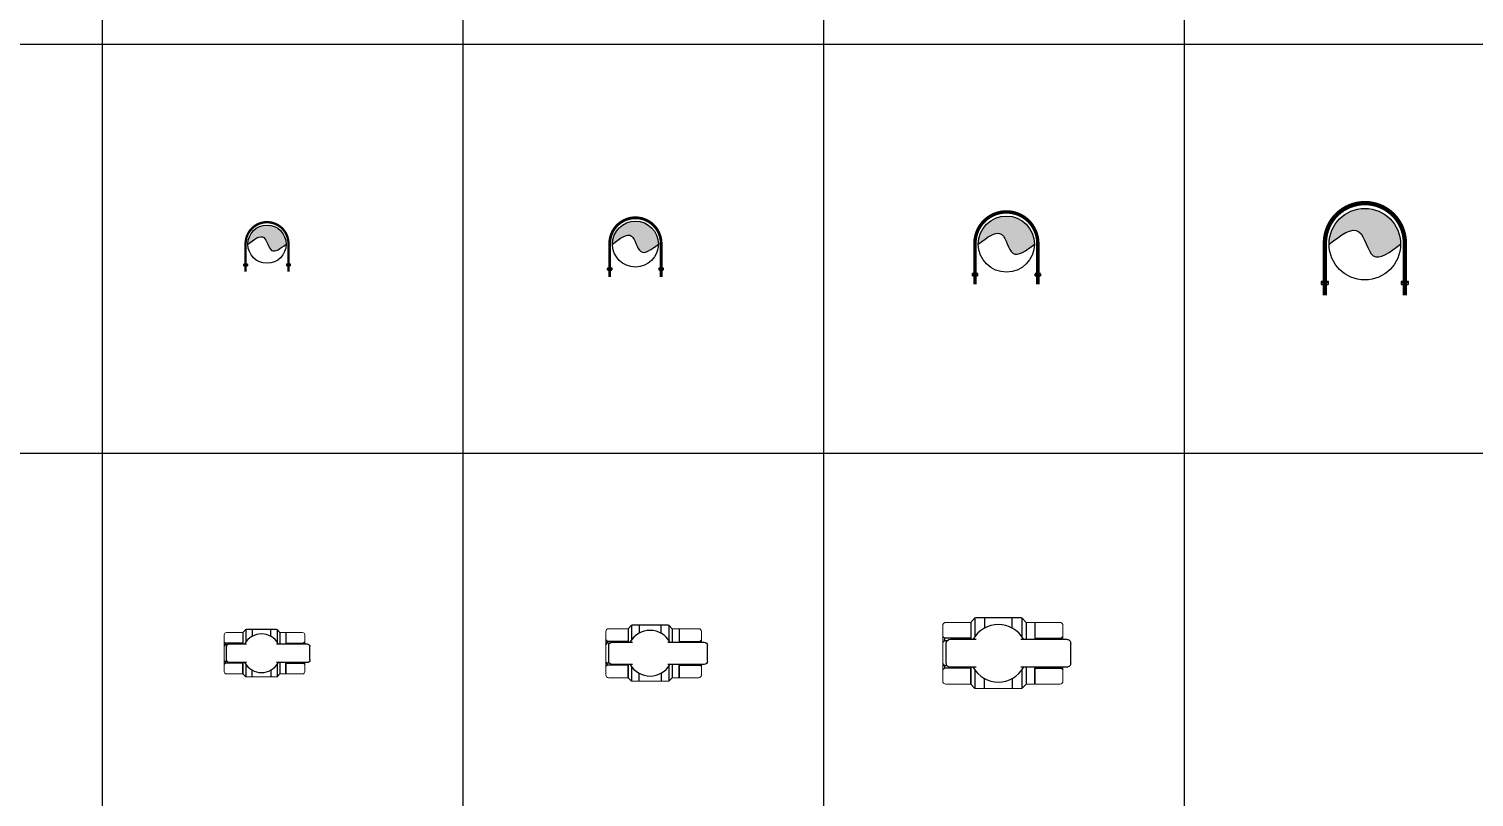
# Model space of a CAD drawing. Header units: millimetres. Extents: x 1218 to 72853, y -34712 to 16286.
# Drawn here: x 7358 to 10190, y 7131 to 8637 of the extents above; entities that cross this region are included whole.
import ezdxf

# ---------------------------------------------------------------- set-up
doc = ezdxf.new("R2010")
doc.units = ezdxf.units.MM
doc.styles.get("Standard").update_dxf_attribs({"font": 'arial.ttf'})

# ---------------------------------------------------------------- blocks, each defined once
blk = doc.blocks.new('TRUC-D76 uPVC')
h = blk.add_hatch(color=256)
edge = h.paths.add_edge_path()
edge.add_spline(control_points=[(37.5, 0), (26.51858400234778, -8.418456729166792), (5.202586485313077, -24.75949410932662), (-2.878674997511553, 26.62905123380187), (-25.41117646953353, 9.302131879216176), (-37.49999949870835, 0.006131572721642442)], knot_values=[0, 0, 0, 0, 58.13245871371956, 112.8407630572771, 176.1670112371614, 176.1670112371614, 176.1670112371614, 176.1670112371614], degree=3, periodic=0)
edge.add_ellipse((0, 0), major_axis=(26.51650429450451, 26.51650429450455), ratio=0.9999999999991208, start_angle=45.00000000002518, end_angle=134.9906316469098, ccw=False)
edge.add_ellipse((0, 0), major_axis=(26.51650429451852, 26.51650429451852), ratio=0.9999999999983392, start_angle=-45.00000000004758, end_angle=45.00000000004758, ccw=False)
at = {"color": 2}
for p, q in [((-45.29497225351224, -40.08777685624955), (-44.93214328404429, -39.87829745294584)), ((-45.29497225351224, -42.25351355303428), (-44.93214328404429, -42.46299295632343)), ((-43.6635852595864, -42.21202918082417), (-43.6635852595864, -40.12926122885256)), ((-40.26015185966389, -42.21202918082417), (-40.26015185966389, -40.12926122885256)), ((-38.62876486574532, -40.08777685624955), (-38.99159383543883, -39.87829745294584)), ((-38.62876486574532, -42.25351355303428), (-38.99159383543883, -42.46299295632343)), ((38.69139770313632, -40.08777685624955), (39.05422667261155, -39.87829745294584)), ((38.69139770313632, -42.25351355303428), (39.05422667261155, -42.46299295632343)), ((40.32278469705489, -42.21202918082417), (40.32278469705489, -40.12926122885256)), ((43.72621809697739, -42.21202918082417), (43.72621809697739, -40.12926122885256)), ((45.35760509088868, -40.08777685624955), (44.99477612120972, -39.87829745294584)), ((45.35760509088868, -42.25351355303428), (44.99477612120972, -42.46299295632343))]:
    blk.add_line(p, q, dxfattribs=at)
at = {"color": 8, "const_width": 4.580357085386693}
blk.add_lwpolyline([(-41.96186855930137, -53.85702898427553), (-41.96186855930137, 2.358265217902954, -0.4057402817877601), (0.03131641901563853, 43.08947606493894, -0.4057402817873901), (42.02450139733264, 2.358265217480948), (42.02450139733264, -53.85702898427553)], format="xyb", dxfattribs=at)
at = {"color": 2}
for points in [[(-45.70287520921556, -39.19811442606442), (-45.70287520921556, -39.87829745294584), (-38.22086191026028, -39.87829745294584), (-38.22086191026028, -39.19811442606442)], [(38.283494747433, -39.19811442606442), (38.283494747433, -39.87829745294584), (45.76550804638828, -39.87829745294584), (45.76550804638828, -39.19811442606442)]]:
    blk.add_lwpolyline(points, close=True, dxfattribs=at)
for points in [[(-45.36278369554202, -42.21202918082417), (-45.36278369554202, -40.12926122885256)], [(-44.93214328404429, -39.87829745294584), (-38.99159383543883, -39.87829745294584)], [(-44.93214328404429, -42.46299295632343), (-38.99159383543883, -42.46299295632343)], [(-38.99159383543883, -42.46299295632343), (-44.93214328404429, -42.46299295632343)], [(-38.56095342370099, -40.12926122885256), (-38.56095342370099, -42.21202918082417)], [(38.62358626109926, -42.21202918082417), (38.62358626109926, -40.12926122885256)], [(39.05422667261155, -39.87829745294584), (44.99477612120972, -39.87829745294584)], [(39.05422667261155, -42.46299295632343), (44.99477612120972, -42.46299295632343)], [(44.99477612120972, -42.46299295632343), (39.05422667261155, -42.46299295632343)], [(45.42541653294029, -40.12926122885256), (45.42541653294029, -42.21202918082417)]]:
    blk.add_lwpolyline(points, dxfattribs=at)
blk.add_circle((0, 0), 37.50000000000135)
for centre, radius, start, end in [((-44.51318447767699, -41.44187300505291), 1.563575551832029, 57.08669084645229, 122.9133091535477), ((-44.51318447767699, -40.89941740462382), 1.563575551832029, 237.0866908464523, 302.9133091535477), ((-41.96186855973792, -45.77321702190966), 5.894919568892673, 73.22134512196385, 106.7786548780362), ((-41.96186855973792, -36.56807338737417), 5.894919568892673, 253.2213451219639, 286.7786548780361), ((-39.41055264179886, -41.44187300505291), 1.563575551832029, 57.08669084645229, 122.9133091535477), ((-39.41055264179886, -40.89941740462382), 1.563575551832029, 237.0866908464523, 302.9133091535477), ((39.47318547897157, -41.44187300505291), 1.563575551832029, 57.08669084645229, 122.9133091535477), ((39.47318547897157, -40.89941740462382), 1.563575551832029, 237.0866908464523, 302.9133091535477), ((42.02450139691064, -45.77321702190966), 5.894919568892673, 73.22134512196385, 106.7786548780362), ((42.02450139691064, -36.56807338737417), 5.894919568892673, 253.2213451219639, 286.7786548780361), ((44.57581731485698, -41.44187300505291), 1.563575551832029, 57.08669084645229, 122.9133091535477), ((44.57581731485698, -40.89941740462382), 1.563575551832029, 237.0866908464523, 302.9133091535477)]:
    blk.add_arc(centre, radius, start, end, dxfattribs=at)
blk.add_open_spline([(-37.49999949870835, 0.006131572721642442), (-25.41117646953353, 9.302131879216176), (-2.878674997511553, 26.62905123380187), (5.202586485313077, -24.75949410932662), (26.51858400234778, -8.418456729166792), (37.5, 0)], degree=3, knots=[0, 0, 0, 0, 63.32624817988433, 118.0345525234419, 176.1670112371614, 176.1670112371614, 176.1670112371614, 176.1670112371614])
at = {"flags": 1}
blk.add_attdef('AMC', (-6.888638245204109e-15, -37.50000000000135), '', height=0.5, dxfattribs=at)
blk = doc.blocks.new('TRUC-D90 uPVC')
h = blk.add_hatch(color=256)
edge = h.paths.add_edge_path()
edge.add_spline(control_points=[(45, 0), (31.82230080281442, -10.10214807499142), (6.243103782369872, -29.71139293118904), (-3.454409997008042, 31.95486148055352), (-30.49341176344024, 11.16255825506232), (-44.99999939845293, 0.007357887254329398)], knot_values=[0, 0, 0, 0, 58.13245871371956, 112.8407630572771, 176.1670112371614, 176.1670112371614, 176.1670112371614, 176.1670112371614], degree=3, periodic=0)
edge.add_ellipse((0, 0), major_axis=(31.81980515340541, 31.81980515340546), ratio=0.9999999999991208, start_angle=45.00000000002518, end_angle=134.9906316469098, ccw=False)
edge.add_ellipse((0, 0), major_axis=(31.81980515342221, 31.81980515342222), ratio=0.9999999999983392, start_angle=-45.00000000004758, end_angle=45.00000000004758, ccw=False)
at = {"color": 2}
for p, q in [((-54.35396670422051, -48.1053322275111), (-53.91857194085605, -47.85395694353792)), ((-54.35396670422051, -50.70421626363532), (-53.91857194085605, -50.95559154756484)), ((-52.39630231150659, -50.65443501700065), (-52.39630231150659, -48.15511347461143)), ((-48.31218223160249, -50.65443501700065), (-48.31218223160249, -48.15511347461143)), ((-46.35451783889584, -48.1053322275111), (-46.78991260252951, -47.85395694353792)), ((-46.35451783889584, -50.70421626363532), (-46.78991260252951, -50.95559154756484)), ((46.42967724375922, -48.1053322275111), (46.86507200713095, -47.85395694353792)), ((46.42967724375922, -50.70421626363532), (46.86507200713095, -50.95559154756484)), ((48.38734163646586, -50.65443501700065), (48.38734163646586, -48.15511347461143)), ((52.47146171636996, -50.65443501700065), (52.47146171636996, -48.15511347461143)), ((54.42912610906933, -48.1053322275111), (53.99373134544294, -47.85395694353792)), ((54.42912610906933, -50.70421626363532), (53.99373134544294, -50.95559154756484))]:
    blk.add_line(p, q, dxfattribs=at)
at = {"color": 8, "const_width": 5.496428502464031}
blk.add_lwpolyline([(-50.35424227116164, -64.62843478113064), (-50.35424227116164, 2.829918261486455, -0.4057402817877601), (0.03757970281003509, 51.70737127792381, -0.4057402817873901), (50.42940167679626, 2.829918260977138), (50.42940167679626, -64.62843478113064)], format="xyb", dxfattribs=at)
at = {"color": 2}
for points in [[(-54.84345025105722, -47.03773731125693), (-54.84345025105722, -47.85395694353792), (-45.86503429230652, -47.85395694353792), (-45.86503429230652, -47.03773731125693)], [(45.94019369692251, -47.03773731125693), (45.94019369692251, -47.85395694353792), (54.91860965566593, -47.85395694353792), (54.91860965566593, -47.03773731125693)]]:
    blk.add_lwpolyline(points, close=True, dxfattribs=at)
for points in [[(-54.43534043466207, -50.65443501700065), (-54.43534043466207, -48.15511347461143)], [(-53.91857194085605, -47.85395694353792), (-46.78991260252951, -47.85395694353792)], [(-53.91857194085605, -50.95559154756484), (-46.78991260252951, -50.95559154756484)], [(-46.78991260252951, -50.95559154756484), (-53.91857194085605, -50.95559154756484)], [(-46.27314410844701, -48.15511347461143), (-46.27314410844701, -50.65443501700065)], [(46.34830351331766, -50.65443501700065), (46.34830351331766, -48.15511347461143)], [(46.86507200713095, -47.85395694353792), (53.99373134544294, -47.85395694353792)], [(46.86507200713095, -50.95559154756484), (53.99373134544294, -50.95559154756484)], [(53.99373134544294, -50.95559154756484), (46.86507200713095, -50.95559154756484)], [(54.51049983952544, -48.15511347461143), (54.51049983952544, -50.65443501700065)]]:
    blk.add_lwpolyline(points, dxfattribs=at)
blk.add_circle((0, 0), 45.00000000000162)
for centre, radius, start, end in [((-53.41582137320802, -49.73024760605767), 1.876290662198435, 57.08669084640853, 122.9133091535915), ((-53.41582137320802, -49.0793008855544), 1.876290662198435, 237.0866908464085, 302.9133091535915), ((-50.35424227168551, -54.9278604262945), 7.073903482671207, 73.22134512171439, 106.7786548782856), ((-50.35424227168551, -43.88168806483736), 7.073903482671207, 253.2213451217144, 286.7786548782856), ((-47.29266317015572, -49.73024760605767), 1.876290662198435, 57.08669084640853, 122.9133091535915), ((-47.29266317015572, -49.0793008855544), 1.876290662198435, 237.0866908464085, 302.9133091535915), ((47.36782257475716, -49.73024760605767), 1.876290662198435, 57.08669084640853, 122.9133091535915), ((47.36782257475716, -49.0793008855544), 1.876290662198435, 237.0866908464085, 302.9133091535915), ((50.42940167628694, -54.9278604262945), 7.073903482671207, 73.22134512171439, 106.7786548782856), ((50.42940167628694, -43.88168806483736), 7.073903482671207, 253.2213451217144, 286.7786548782856), ((53.49098077783128, -49.73024760605767), 1.876290662198435, 57.08669084640853, 122.9133091535915), ((53.49098077783128, -49.0793008855544), 1.876290662198435, 237.0866908464085, 302.9133091535915)]:
    blk.add_arc(centre, radius, start, end, dxfattribs=at)
blk.add_open_spline([(-44.99999939845293, 0.007357887254329398), (-30.49341176344024, 11.16255825506232), (-3.454409997008042, 31.95486148055352), (6.243103782369872, -29.71139293118904), (31.82230080281442, -10.10214807499142), (45, 0)], degree=3, knots=[0, 0, 0, 0, 63.32624817988433, 118.0345525234419, 176.1670112371614, 176.1670112371614, 176.1670112371614, 176.1670112371614])
at = {"flags": 1}
blk.add_attdef('AMC', (-8.266365894244932e-15, -45.00000000000162), '', height=0.5, dxfattribs=at)
blk = doc.blocks.new('TRUC-D114 uPVC')
h = blk.add_hatch(color=256)
edge = h.paths.add_edge_path()
edge.add_spline(control_points=[(55, 0), (38.89392320343904, -12.34706986944366), (7.630460178450448, -36.31392469367711), (-4.222056663013063, 39.05594180957996), (-37.26972548865888, 13.64312675618567), (-54.99999926477904, 0.008992973307613283)], knot_values=[0, 0, 0, 0, 58.13245871371956, 112.8407630572771, 176.1670112371614, 176.1670112371614, 176.1670112371614, 176.1670112371614], degree=3, periodic=0)
edge.add_ellipse((0, 0), major_axis=(38.89087296527329, 38.89087296527333), ratio=0.9999999999991208, start_angle=45.00000000002518, end_angle=134.9906316469098, ccw=False)
edge.add_ellipse((0, 0), major_axis=(38.89087296529382, 38.89087296529382), ratio=0.9999999999983392, start_angle=-45.00000000004758, end_angle=45.00000000004758, ccw=False)
at = {"color": 2}
for p, q in [((-66.43262597182184, -58.79540605584043), (-65.90047681660508, -58.48816959765099)), ((-66.43262597182184, -61.97181987778458), (-65.90047681660508, -62.27905633591581)), ((-64.03992504740017, -61.91097613188322), (-64.03992504740017, -58.85624980229477)), ((-59.04822272752062, -61.91097613188322), (-59.04822272752062, -58.85624980229477)), ((-56.65552180309896, -58.79540605584043), (-57.18767095865041, -58.48816959765099)), ((-56.65552180309896, -61.97181987778458), (-57.18767095865041, -62.27905633591581)), ((56.74738329792308, -58.79540605584043), (57.27953245316166, -58.48816959765099)), ((56.74738329792308, -61.97181987778458), (57.27953245316166, -62.27905633591581)), ((59.14008422235202, -61.91097613188322), (59.14008422235202, -58.85624980229477)), ((64.13178654222429, -61.91097613188322), (64.13178654222429, -58.85624980229477)), ((66.52448746663867, -58.79540605584043), (65.99233831110178, -58.48816959765099)), ((66.52448746663867, -61.97181987778458), (65.99233831110178, -62.27905633591581))]:
    blk.add_line(p, q, dxfattribs=at)
at = {"color": 8, "const_width": 6.71785705856715}
blk.add_lwpolyline([(-61.54407388698019, -78.990309176952), (-61.54407388698019, 3.458788986259606, -0.4057402817877601), (0.04593074788135709, 63.19789822858002, -0.4057402817873901), (61.63593538275018, 3.458788985648425), (61.63593538275018, -78.990309176952)], format="xyb", dxfattribs=at)
at = {"color": 2}
for points in [[(-67.03088364018186, -57.49056782487605), (-67.03088364018186, -58.48816959765099), (-56.05726413505181, -58.48816959765099), (-56.05726413505181, -57.49056782487605)], [(56.14912562956306, -57.49056782487605), (56.14912562956306, -58.48816959765099), (67.12274513470038, -58.48816959765099), (67.12274513470038, -57.49056782487605)]]:
    blk.add_lwpolyline(points, close=True, dxfattribs=at)
for points in [[(-66.53208275347424, -61.91097613188322), (-66.53208275347424, -58.85624980229477)], [(-65.90047681660508, -58.48816959765099), (-57.18767095865041, -58.48816959765099)], [(-65.90047681660508, -62.27905633591581), (-57.18767095865041, -62.27905633591581)], [(-57.18767095865041, -62.27905633591581), (-65.90047681660508, -62.27905633591581)], [(-56.55606502143928, -58.85624980229477), (-56.55606502143928, -61.91097613188322)], [(56.64792651627067, -61.91097613188322), (56.64792651627067, -58.85624980229477)], [(57.27953245316166, -58.48816959765099), (65.99233831110178, -58.48816959765099)], [(57.27953245316166, -62.27905633591581), (65.99233831110178, -62.27905633591581)], [(65.99233831110178, -62.27905633591581), (57.27953245316166, -62.27905633591581)], [(66.62394424830563, -58.85624980229477), (66.62394424830563, -61.91097613188322)]]:
    blk.add_lwpolyline(points, dxfattribs=at)
blk.add_circle((0, 0), 55.00000000000198)
for centre, radius, start, end in [((-65.28600390059, -60.78141374074039), 2.293244142686977, 57.08669084640853, 122.9133091535915), ((-65.28600390059, -59.98581219345215), 2.293244142686977, 237.0866908464085, 302.9133091535915), ((-61.54407388762047, -67.1340516321361), 8.645882034375921, 73.22134512171439, 106.7786548782856), ((-61.54407388762047, -53.63317430147436), 8.645882034375921, 253.2213451217144, 286.7786548782856), ((-57.80214387464366, -60.78141374074039), 2.293244142686977, 57.08669084640853, 122.9133091535915), ((-57.80214387464366, -59.98581219345215), 2.293244142686977, 237.0866908464085, 302.9133091535915), ((57.89400536914764, -60.78141374074039), 2.293244142686977, 57.08669084640853, 122.9133091535915), ((57.89400536914764, -59.98581219345215), 2.293244142686977, 237.0866908464085, 302.9133091535915), ((61.63593538213172, -67.1340516321361), 8.645882034375921, 73.22134512171439, 106.7786548782856), ((61.63593538213172, -53.63317430147436), 8.645882034375921, 253.2213451217144, 286.7786548782856), ((65.3778653951158, -60.78141374074039), 2.293244142686977, 57.08669084640853, 122.9133091535915), ((65.3778653951158, -59.98581219345215), 2.293244142686977, 237.0866908464085, 302.9133091535915)]:
    blk.add_arc(centre, radius, start, end, dxfattribs=at)
blk.add_open_spline([(-54.99999926477904, 0.008992973307613283), (-37.26972548865888, 13.64312675618567), (-4.222056663013063, 39.05594180957996), (7.630460178450448, -36.31392469367711), (38.89392320343904, -12.34706986944366), (55, 0)], degree=3, knots=[0, 0, 0, 0, 63.32624817988433, 118.0345525234419, 176.1670112371614, 176.1670112371614, 176.1670112371614, 176.1670112371614])
at = {"flags": 1}
blk.add_attdef('AMC', (-1.010333609296603e-14, -55.00000000000198), '', height=0.5, dxfattribs=at)
blk = doc.blocks.new('TRUC-D140 uPVC')
h = blk.add_hatch(color=256)
edge = h.paths.add_edge_path()
edge.add_spline(control_points=[(70, -2.91038304567337e-11), (49.50135680437234, -15.71445256113657), (9.71149477257859, -46.21772233743104), (-5.373526662020595, 49.70756230305415), (-47.43419607647229, 17.36397950781975), (-69.99999906426092, 0.0114456023729872)], knot_values=[0, 0, 0, 0, 58.13245871371956, 112.8407630572771, 176.1670112371614, 176.1670112371614, 176.1670112371614, 176.1670112371614], degree=3, periodic=0)
edge.add_ellipse((0, -2.91038304567337e-11), major_axis=(49.49747468307508, 49.49747468307516), ratio=0.9999999999991207, start_angle=45.00000000002518, end_angle=134.9906316469098, ccw=False)
edge.add_ellipse((0, -2.91038304567337e-11), major_axis=(49.49747468310122, 49.49747468310121), ratio=0.9999999999983391, start_angle=-45.00000000004758, end_angle=45.00000000004758, ccw=False)
at = {"color": 2}
for p, q in [((-84.5506148732311, -74.83051679834898), (-83.87333413022134, -74.43948857883515)), ((-84.5506148732311, -78.8732252990012), (-83.87333413022134, -79.26425351845683)), ((-81.50535915123328, -78.79578780422162), (-81.50535915123328, -74.90795429384161)), ((-75.15228347139055, -78.79578780422162), (-75.15228347139055, -74.90795429384161)), ((-72.1070277494, -74.83051679834898), (-72.7843084928245, -74.43948857883515)), ((-72.1070277494, -78.8732252990012), (-72.7843084928245, -79.26425351845683)), ((72.22394237917615, -74.83051679834898), (72.90122312220046, -74.43948857883515)), ((72.22394237917615, -78.8732252990012), (72.90122312220046, -79.26425351845683)), ((75.26919810117397, -78.79578780422162), (75.26919810117397, -74.90795429384161)), ((81.6222737810167, -78.79578780422162), (81.6222737810167, -74.90795429384161)), ((84.66752950299269, -74.83051679834898), (83.99024875958276, -74.43948857883515)), ((84.66752950299269, -78.8732252990012), (83.99024875958276, -79.26425351845683))]:
    blk.add_line(p, q, dxfattribs=at)
at = {"color": 8, "const_width": 8.549999892721827}
blk.add_lwpolyline([(-78.32882131070073, -100.5331207706622), (-78.32882131070073, 4.402095073426608, -0.4057402817877601), (0.05845731548470212, 80.43368865454977, -0.4057402817873901), (78.44573594168469, 4.402095072626253), (78.44573594168469, -100.5331207706622)], format="xyb", dxfattribs=at)
at = {"color": 2}
for points in [[(-85.31203372387245, -73.16981359530473), (-85.31203372387245, -74.43948857883515), (-71.34560889915883, -74.43948857883515), (-71.34560889915883, -73.16981359530473)], [(71.4625235285348, -73.16981359530473), (71.4625235285348, -74.43948857883515), (85.42894835325569, -74.43948857883515), (85.42894835325569, -73.16981359530473)]]:
    blk.add_lwpolyline(points, close=True, dxfattribs=at)
for points in [[(-84.6771962316925, -78.79578780422162), (-84.6771962316925, -74.90795429384161)], [(-83.87333413022134, -74.43948857883515), (-72.7843084928245, -74.43948857883515)], [(-83.87333413022134, -79.26425351845683), (-72.7843084928245, -79.26425351845683)], [(-72.7843084928245, -79.26425351845683), (-83.87333413022134, -79.26425351845683)], [(-71.98044639092404, -74.90795429384161), (-71.98044639092404, -78.79578780422162)], [(72.09736102070747, -78.79578780422162), (72.09736102070747, -74.90795429384161)], [(72.90122312220046, -74.43948857883515), (83.99024875958276, -74.43948857883515)], [(72.90122312220046, -79.26425351845683), (83.99024875958276, -79.26425351845683)], [(83.99024875958276, -79.26425351845683), (72.90122312220046, -79.26425351845683)], [(84.79411086147593, -74.90795429384161), (84.79411086147593, -78.79578780422162)]]:
    blk.add_lwpolyline(points, dxfattribs=at)
blk.add_circle((0, 0), 70.00000000000252)
for centre, radius, start, end in [((-83.09127769165934, -77.35816294277902), 2.918674363419788, 57.08669084640853, 122.9133091535915), ((-83.09127769165934, -76.34557915531332), 2.918674363419788, 237.0866908464085, 302.9133091535915), ((-78.32882131151564, -85.44333844090579), 11.00384986193299, 73.22134512191396, 106.778654878086), ((-78.32882131151564, -68.26040365642984), 11.00384986193299, 253.2213451219139, 286.7786548780861), ((-73.56636493136466, -77.35816294277902), 2.918674363419788, 57.08669084640853, 122.9133091535915), ((-73.56636493136466, -76.34557915531332), 2.918674363419788, 237.0866908464085, 302.9133091535915), ((73.68327956073335, -77.35816294277902), 2.918674363419788, 57.08669084640853, 122.9133091535915), ((73.68327956073335, -76.34557915531332), 2.918674363419788, 237.0866908464085, 302.9133091535915), ((78.44573594089161, -85.44333844090579), 11.00384986193299, 73.22134512191396, 106.778654878086), ((78.44573594089161, -68.26040365642984), 11.00384986193299, 253.2213451219139, 286.7786548780861), ((83.20819232105714, -77.35816294277902), 2.918674363419788, 57.08669084640853, 122.9133091535915), ((83.20819232105714, -76.34557915531332), 2.918674363419788, 237.0866908464085, 302.9133091535915)]:
    blk.add_arc(centre, radius, start, end, dxfattribs=at)
blk.add_open_spline([(-69.99999906426092, 0.01144560238753911), (-47.43419607647229, 17.36397950786341), (-5.373526662020595, 49.70756230308325), (9.71149477257859, -46.21772233741649), (49.50135680437234, -15.71445256110746), (70, 0)], degree=3, knots=[0, 0, 0, 0, 63.32624817988433, 118.0345525234419, 176.1670112371614, 176.1670112371614, 176.1670112371614, 176.1670112371614])
at = {"flags": 1}
blk.add_attdef('AMC', (-1.285879139104767e-14, -70.00000000000252), '', height=0.5, dxfattribs=at)
blk = doc.blocks.new('*U1103')
at = {"linetype": 'Continuous', "lineweight": 0}
for p, q in [((-73.08978825095046, 36.2368427036958), (-73.08978837678235, -21.96767783163639)), ((-68.82663023629027, 40.50000071220616), (-36.27649745069819, 40.50000058298292)), ((-30.98030634807045, 46.42751802484077), (-36.27649745069819, 40.50000058298292)), ((30.98030604658301, 46.42751808596152), (-30.98030634807045, 46.42751802484077)), ((36.27649756103311, 40.50000084718627), (30.98030604658301, 46.42751808596152)), ((36.27649756103311, 40.50000084718627), (80.52600416754224, 40.50000092025063)), ((84.78916217652225, 36.23684290532799), (84.78916223228438, 18.36000000000767)), ((-73.08978836453436, -16.30226110841437), (-73.08978840763078, -36.2368427567559)), ((84.7891623468228, -18.35999999999526), (84.78916240258498, -36.23684295839127)), ((-68.8266303998149, -40.50000077069782), (-36.27649761393275, -40.50000089991951)), ((-36.27649761393275, -40.50000089991951), (-30.98030599419419, -46.42751803335106)), ((30.98030629563432, -46.42751807740825), (-30.98030599419419, -46.42751803335106)), ((36.27649739750387, -40.50000063594791), (30.98030629563432, -46.42751807740825)), ((36.27649739750387, -40.50000063594791), (80.52600442481227, -40.50000098298144))]:
    blk.add_line(p, q, dxfattribs=at)
at = {"color": 8}
for p, q in [((-36.27649745069819, 40.50000058298292), (-36.27649749531555, 18.36000000000925)), ((-30.98030624310277, 46.42751812983762), (-30.98030617670469, 21.65780758060128)), ((30.98030582034222, 46.42751808601678), (30.98030594712899, 21.65780790896272)), ((36.2764983024371, 40.50000001729498), (36.27649805508783, 18.36000000000616)), ((47.97587286010009, 40.49999927230115), (47.97587261274389, 18.36000000000615)), ((-73.0897882619164, 21.96767780089982), (-70.73521406127671, 19.61310380844432)), ((-73.0897882619164, 14.06919582840262), (-70.73521406127671, 16.42376982085813)), ((-70.73521416697496, 19.61310370269237), (-70.73521405809514, 18.01843681465122)), ((-70.73521416697496, 16.42376992661008), (-70.73521405809514, 18.01843681465122)), ((84.7891621654105, 21.96767800346209), (82.43458775122872, 19.61310359277806)), ((82.43458775122872, 19.61310359277806), (82.43458783678773, 18.36000000000767)), ((-73.08978839841217, -14.06919580815892), (-70.73521408986264, -16.42377011349771)), ((-73.08978839841217, -21.96767785326621), (-70.73521408986264, -19.61310354792741)), ((-70.73521401504786, -18.01843683071256), (-70.73521408986264, -16.42377011349771)), ((-70.73521401504786, -18.01843683071256), (-70.73521408986264, -19.61310354792741)), ((-36.27649756931537, -18.35999999999234), (-36.27649761393275, -40.50000089991951)), ((-30.98030606059227, -21.65780774669431), (-30.98030599419419, -46.42751803335106)), ((30.98030616884602, -21.65780759180819), (30.98030629563432, -46.42751807740825)), ((36.27649764485161, -18.35999999999543), (36.27649739750387, -40.50000063594791)), ((47.97587220249618, -18.35999999999851), (47.97587195514075, -40.50000138100314)), ((82.43458788782885, -18.35999999999514), (82.43458782941231, -19.61310365888537)), ((84.78916234445624, -21.96767817724749), (82.43458782941231, -19.61310365888537))]:
    blk.add_line(p, q, dxfattribs=at)
for p, q in [((29.69999984925586, 46.42751805540114), (-29.70000015074331, 46.42751805540117)), ((-68.37917266543701, -12.96000000000034), (-68.37917266543701, 12.96000000000042)), ((-62.97176199704867, 18.36000000000038), (-29.32957550753521, 18.36000000000771)), ((-32.8880129313567, 18.63380277156815), (-32.88173535526779, 18.64487814903244)), ((29.32957550750082, 18.36000000000769), (88.29770013855608, 18.36000000000767)), ((32.88173855780518, 18.64487814903242), (32.88801492690003, 18.63380277156812)), ((88.29770013855608, 18.36000000000767), (89.50675134199257, 18.35999999999847)), ((94.91416201038089, -12.96000000000041), (94.91416201038089, 12.96000000000035)), ((-29.32957550753522, -18.35999999999234), (-62.97176199704867, -18.3599999999954)), ((-32.88173535526781, -18.64487814903242), (-32.88801293135671, -18.63380277156812)), ((88.29770013855608, -18.35999999999544), (29.32957550750081, -18.35999999999236)), ((32.88801492690001, -18.63380277156815), (32.88173855780516, -18.64487814903244)), ((89.50675134199255, -18.36000000000158), (88.29770013855608, -18.35999999999544))]:
    blk.add_line(p, q)
for points in [[(-36.27649660892775, 40.4999997411511), (-36.27649662316124, 19.61310272991836), (-70.735213218346, 19.61310296539389)], [(-18.14596755019183, 46.42751687215309), (-18.145967635308, 33.15967217236556)], [(18.14596731483849, 33.1596723477225), (18.14596724899753, 46.42751726737998)], [(47.97587211820343, 40.50000010236126), (47.97587199856792, 19.61310298578483), (82.434588699563, 19.61310285576812)], [(-67.12018701700637, 16.42377068861203), (-70.735213218346, 16.42377066390856)], [(52.75210513113876, 19.41264384983723), (52.74217237471481, 19.36876237391179), (52.73218811987778, 19.32487928866094), (52.72215236662765, 19.28099620341008), (52.71207155226607, 19.23711311815923), (52.70194567679304, 19.19323003290837), (52.69177474020858, 19.14934694765752), (52.68155230521103, 19.10546547173207), (52.67129124640365, 19.06158560513204), (52.66097868918319, 19.01770734785741), (52.65062107085128, 18.97383069990819), (52.64022482870956, 18.92995566128439), (52.62978352545638, 18.88608384131139), (52.61929072379013, 18.84221523998922), (52.60876573561569, 18.79834985731786), (52.59818924902817, 18.75448769329732), (52.58757413863082, 18.7106287479276), (52.57692040442367, 18.66677463053411), (52.56622160910507, 18.62292534111684), (52.55547775267501, 18.57908087967581), (52.54470170973678, 18.53524124621099), (52.5338806056871, 18.49140644072241), (52.52302087782761, 18.44757968186086), (52.51211608885665, 18.40375775097555), (52.50117911337753, 18.35994225739187)], [(-67.12018810913251, -16.4237693841967), (-70.73521314181689, -16.42376937573266)], [(-36.27649677187532, -40.50000174192016), (-36.27649707315418, -19.61310420501256), (-70.73521314181689, -19.61310428569246)], [(47.97587195514075, -40.50000138100314), (47.97587218113598, -19.61310416024636), (82.43458867127175, -19.61310450071412)], [(-18.14596761682477, -46.42751679420046), (-18.14596768289825, -33.15967214632353)], [(18.14596726724748, -33.15967237376759), (18.14596718236459, -46.42751724139936)]]:
    blk.add_lwpolyline(points, dxfattribs=at)
at = {"flags": 128}
for points in [[(-32.8880129313567, 18.63380277156815), (-32.90026110471276, 18.61325973272309), (-32.91337630213287, 18.5933234095572), (-32.92733478606728, 18.5740179419516), (-32.94211281896618, 18.55537068843827), (-32.9576866632798, 18.53740417957291), (-32.97403137446431, 18.52014577388749), (-32.99112401963261, 18.50361800193772), (-33.00894045890358, 18.48784983158097), (-33.02745454073933, 18.47286540269837), (-33.04659022451428, 18.45872586965546), (-33.06629601181534, 18.44546663761124), (-33.08654052079704, 18.43310058116898), (-33.10729317427663, 18.42164218425736), (-33.1285233950713, 18.41111075878129), (-33.15020020366696, 18.40151757001862), (-33.17229221821813, 18.39287871122346), (-33.19475156129387, 18.38521671295151), (-33.21749132932213, 18.37855732440934), (-33.24047330082443, 18.37290859222398), (-33.26366408229855, 18.36827534437165), (-33.28703028024223, 18.36466240882859), (-33.31053769649056, 18.36207622289643), (-33.33415293754128, 18.36052000522599), (-33.35784180522946, 18.3600001931189)], [(33.35784138678466, 18.36000019311888), (33.33415211676513, 18.36052000522597), (33.31054009436524, 18.36207622289641), (33.28703106879151, 18.36466240882856), (33.26366366385376, 18.36827534437163), (33.24047006606018, 18.37290859222395), (33.21748889922058, 18.37855732440931), (33.19475234984314, 18.38521671295149), (33.17229260443604, 18.39287871122343), (33.15019978522216, 18.4015175700186), (33.12852539061463, 18.41111075878127), (33.10729516981995, 18.42164218425734), (33.08654130934632, 18.43310058116896), (33.06629599570191, 18.44546663761122), (33.0465914153949, 18.45872586965544), (33.02745331763184, 18.47286540269835), (33.00893963812744, 18.48784983158095), (32.99112118719971, 18.5036180019377), (32.97403015135681, 18.52014577388747), (32.95768584250366, 18.53740417957288), (32.9421140098468, 18.55537068843825), (32.92733396529114, 18.57401794195158), (32.91337789534485, 18.59332340955717), (32.90025867461121, 18.61325973272306), (32.88801492690003, 18.63380277156812)], [(-33.35784180522947, -18.36000019311888), (-33.33415293754128, -18.36052000522597), (-33.31053769649056, -18.36207622289641), (-33.28703028024224, -18.36466240882856), (-33.26366408229855, -18.36827534437163), (-33.24047330082444, -18.37290859222395), (-33.21749132932214, -18.37855732440931), (-33.19475156129388, -18.38521671295149), (-33.17229221821813, -18.39287871122343), (-33.15020020366697, -18.4015175700186), (-33.1285233950713, -18.41111075878127), (-33.10729317427663, -18.42164218425734), (-33.08654052079705, -18.43310058116896), (-33.06629601181535, -18.44546663761122), (-33.04659022451428, -18.45872586965544), (-33.02745454073934, -18.47286540269835), (-33.00894045890359, -18.48784983158095), (-32.99112401963262, -18.5036180019377), (-32.97403137446431, -18.52014577388747), (-32.95768666327981, -18.53740417957288), (-32.94211281896619, -18.55537068843825), (-32.92733478606729, -18.57401794195158), (-32.91337630213288, -18.59332340955717), (-32.90026110471276, -18.61325973272306), (-32.88801293135671, -18.63380277156812)], [(33.35784138678465, -18.3600001931189), (33.33415211676512, -18.36052000522599), (33.31054009436522, -18.36207622289643), (33.28703106879149, -18.36466240882859), (33.26366366385374, -18.36827534437165), (33.24047006606016, -18.37290859222398), (33.21748889922056, -18.37855732440934), (33.19475234984313, -18.38521671295151), (33.17229260443602, -18.39287871122346), (33.15019978522216, -18.40151757001862), (33.12852539061461, -18.41111075878129), (33.10729516981993, -18.42164218425736), (33.0865413093463, -18.43310058116898), (33.06629599570189, -18.44546663761124), (33.04659141539489, -18.45872586965546), (33.02745331763182, -18.47286540269837), (33.00893963812743, -18.48784983158097), (32.9911211871997, -18.50361800193772), (32.9740301513568, -18.52014577388749), (32.95768584250364, -18.53740417957291), (32.94211400984679, -18.55537068843827), (32.92733396529113, -18.5740179419516), (32.91337789534484, -18.5933234095572), (32.90025867461119, -18.61325973272309), (32.88801492690001, -18.63380277156815)]]:
    blk.add_lwpolyline(points, dxfattribs=at)
at = {"linetype": 'Continuous', "lineweight": 0}
for centre, start, end in [((-68.82663023934907, 36.23684270063699), 89.99999992110513, 179.999999958885), ((80.52600416477505, 36.23684290850343), 359.999999958885, 89.99999995888503), ((-68.82663039705001, -36.23684275923915), 179.999999958885, 270.0000000013288), ((80.52600442775521, -36.23684297169467), 269.999999958885, 359.999999958885)]:
    blk.add_arc(centre, 4.26315797643587, start, end, dxfattribs=at)
for radius, start, end in [(37.79999999999968, 29.55446785895911, 150.4455321410408), (37.79999999999969, 209.554467858959, 330.4455321410409)]:
    blk.add_arc((-1.221122348537241e-11, -3.90368906847608e-28), radius, start, end)
at = {"extrusion": (0, 0, -1)}
for centre, major_axis, ratio, start_param, end_param in [((-62.97176199704867, 12.96000000000042), (-5.407410668388728, -5.006157775719425e-13), 0.998629534754574, 1.019563079047717e-13, 1.570796326794989), ((89.50675134199255, 12.96000000000036), (5.407410668388725, -5.249388636377292e-13), 0.9986295347545737, 4.712388980384592, 6.283185307179489), ((-62.97176199704867, -12.96000000000034), (-5.407410668388728, 5.13323155242589e-13), 0.998629534754574, 4.712388980384596, 6.2831853071795), ((89.50675134199255, -12.96000000000041), (5.407410668388725, 5.122314859670839e-13), 0.9986295347545737, 9.522558081798174e-14, 1.570796326794992)]:
    blk.add_ellipse(centre, major_axis=major_axis, ratio=ratio, start_param=start_param, end_param=end_param, dxfattribs=at)
at = {"flags": 1}
for p in [(-36.27649753231531, 1.025528379807606e-06), (36.27649784996891, 6.206590796864474e-12)]:
    blk.add_attdef('AMC', p, '', height=0.5, dxfattribs=at)
blk = doc.blocks.new('*U1104')
at = {"linetype": 'Continuous', "lineweight": 0}
for p, q in [((-86.62493422334866, 42.94736913030611), (-86.62493437248276, -26.03576631897646)), ((-81.57230250226992, 48.00000084409617), (-42.99436734897561, 48.0000006909427)), ((-36.71740011623163, 55.02520654795941), (-42.99436734897561, 48.0000006909427)), ((36.71739975891317, 55.02520662039881), (-36.71740011623163, 55.02520654795941)), ((42.99436747974293, 48.00000100407259), (36.71739975891317, 55.02520662039881)), ((42.99436747974293, 48.00000100407259), (95.4382271615315, 48.00000109066739)), ((100.4908588758782, 42.9473693692776), (100.4908589419666, 21.76000000000909)), ((-86.62493435796661, -19.32119835071332), (-86.62493440904385, -42.94736919319216)), ((100.4908590777159, -21.75999999999437), (100.4908591438044, -42.94736943216741)), ((-81.57230269607689, -48.00000091341961), (-42.9943675424388, -48.00000106657125)), ((-42.9943675424388, -48.00000106657125), (-36.71739969682273, -55.02520655804568)), ((36.7174000540851, -55.02520661026161), (-36.71739969682273, -55.02520655804568)), ((42.9943672859305, -48.00000075371602), (36.7174000540851, -55.02520661026161)), ((42.9943672859305, -48.00000075371602), (95.43822746644413, -48.00000116501502))]:
    blk.add_line(p, q, dxfattribs=at)
at = {"color": 8}
for p, q in [((-42.99436734897561, 48.0000006909427), (-42.99436740185544, 21.76000000001095)), ((-36.71739999182549, 55.02520667240011), (-36.71739991313147, 25.66851268812003)), ((36.71739949077595, 55.0252066204643), (36.71739964104174, 25.66851307728914)), ((42.99436835844396, 48.00000002049773), (42.99436806528926, 21.76000000000729)), ((56.8602937601186, 47.99999913754208), (56.8602934669557, 21.76000000000727)), ((-86.62493423634533, 26.03576628254793), (-83.83432777632791, 23.24516006926734)), ((-86.62493423634533, 16.67460246329198), (-83.83432777632791, 19.46520867657259)), ((-83.8343279015999, 23.24515994393169), (-83.83432777255716, 21.35518437291996)), ((-83.8343279015999, 19.46520880190823), (-83.83432777255716, 21.35518437291996)), ((100.4908588627087, 26.03576652262172), (97.70025214960437, 23.24515981366288)), ((97.70025214960437, 23.24515981366288), (97.70025225100764, 21.76000000000908)), ((-86.62493439811809, -16.67460243929945), (-83.83432781020754, -19.46520902340469)), ((-86.62493439811809, -26.03576634461179), (-83.83432781020754, -23.24515976050655)), ((-83.83432772153817, -21.35518439195562), (-83.83432781020754, -19.46520902340469)), ((-83.83432772153817, -21.35518439195562), (-83.83432781020754, -23.24515976050655)), ((-42.99436748955895, -21.75999999999092), (-42.9943675424388, -48.00000106657125)), ((-36.71739977551675, -25.66851288497103), (-36.71739969682273, -55.02520655804568)), ((36.71739990381749, -25.66851270140229), (36.7174000540851, -55.02520661026161)), ((42.99436757908337, -21.75999999999458), (42.9943672859305, -48.00000075371602)), ((56.86029298073618, -21.75999999999822), (56.86029268757419, -48.00000163674445)), ((97.70025231150082, -21.75999999999422), (97.7002522422664, -23.24515989201228)), ((100.4908590749111, -26.0357667285896), (97.7002522422664, -23.24515989201228))]:
    blk.add_line(p, q, dxfattribs=at)
for p, q in [((35.19999982134027, 55.0252065841791), (-35.20000017865873, 55.02520658417914)), ((-81.04198241829569, -15.3600000000004), (-81.04198241829569, 15.36000000000049)), ((-74.6331994039095, 21.76000000000043), (-34.76097837930097, 21.76000000000913)), ((-38.97838569642273, 22.08450698852521), (-38.97094560624329, 22.09763336181622)), ((34.76097837926022, 21.7600000000091), (104.6491260901405, 21.76000000000909)), ((38.97094940184316, 22.09763336181619), (38.97838806151113, 22.08450698852517)), ((104.6491260901405, 21.76000000000909), (106.0820756645837, 21.75999999999818)), ((112.4908586789699, -15.36000000000047), (112.4908586789699, 15.36000000000041)), ((-34.76097837930099, -21.75999999999092), (-74.6331994039095, -21.75999999999453)), ((-38.97094560624331, -22.09763336181619), (-38.97838569642275, -22.08450698852517)), ((104.6491260901405, -21.75999999999459), (34.7609783792602, -21.75999999999094)), ((38.97838806151111, -22.08450698852521), (38.97094940184314, -22.09763336181622)), ((106.0820756645837, -21.76000000000187), (104.6491260901405, -21.75999999999459))]:
    blk.add_line(p, q)
for points in [[(-42.99436635132176, 47.9999996932161), (-42.99436636819107, 23.24515879101435), (-83.83432677729893, 23.24515907009646)], [(-21.50633191133846, 55.02520518181105), (-21.50633201221688, 39.30035220428509)], [(21.50633163240117, 39.30035241211554), (21.50633155436744, 55.0252056502281)], [(56.86029288083367, 48.00000012131703), (56.86029273904343, 23.24515909426349), (97.7002532735561, 23.24515894016962)], [(-79.54985127941492, 19.46520970502166), (-83.83432677729893, 19.46520967574347)], [(62.52101348875701, 23.00757789610338), (62.50924133299531, 22.95557022093249), (62.49740814207734, 22.90356063841296), (62.48551391600312, 22.85155105589342), (62.47356628416717, 22.79954147337389), (62.46156524656951, 22.74753189085436), (62.44951080321014, 22.69552230833483), (62.43739532469453, 22.64351463316393), (62.4252340698117, 22.59150886534167), (62.41301177977264, 22.53950500486804), (62.40073608397186, 22.48750305174304), (62.3884146118039, 22.43550300596667), (62.3760397338742, 22.38350677488756), (62.36360382078828, 22.33151435850573), (62.35112976072968, 22.27952575682116), (62.33859466551484, 22.22754096983386), (62.32601379393279, 22.17555999754382), (62.31338714598359, 22.12358474729968), (62.30070709227265, 22.07161521910144), (62.28797363279998, 22.0196514129491), (62.27520202635467, 21.96769332884265), (62.26237701414765, 21.9157409667821), (62.24950622557343, 21.86379814146472), (62.23658203123748, 21.81186103819324), (62.2236196899289, 21.75993156431628)], [(-79.54985257378665, -19.46520815904793), (-83.83432668659775, -19.46520814901648)], [(-42.99436654444481, -48.00000206449794), (-42.99436690151605, -23.24516053927414), (-83.83432668659775, -23.24516063489476)], [(56.86029268757419, -48.00000163674445), (56.8602929554204, -23.24516048621789), (97.70025324002575, -23.24516088973524)], [(-21.50633199031083, -55.02520508942275), (-21.50633206862014, -39.30035217342046)], [(21.50633157599701, -39.30035244298379), (21.50633147539505, -55.02520561943625)]]:
    blk.add_lwpolyline(points, dxfattribs=at)
at = {"flags": 128}
for points in [[(-38.97838569642273, 22.08450698852521), (-38.99290205002993, 22.06015968322735), (-39.00844598771301, 22.03653144836408), (-39.02498937607972, 22.01365089416485), (-39.04250408173768, 21.99155044555646), (-39.06096197129456, 21.97025680541974), (-39.08033348084658, 21.94980239868146), (-39.10059143067566, 21.93021392822248), (-39.12170721055237, 21.91152572631817), (-39.14364982606141, 21.89376640319806), (-39.16632915497986, 21.87700843811016), (-39.18968416215149, 21.86129379272443), (-39.21367765427796, 21.8466377258299), (-39.23827339173525, 21.83305740356427), (-39.2634351348993, 21.82057571411115), (-39.28912616730896, 21.80920600891095), (-39.31530929566591, 21.79896736145001), (-39.34192777634827, 21.78988647460919), (-39.36887861252991, 21.78199386596662), (-39.39611650468079, 21.77529907226544), (-39.42360187531678, 21.76980781555158), (-39.45129514695374, 21.76552581787092), (-39.47915578843323, 21.76246070861798), (-39.50714422227112, 21.76061630249005), (-39.53521991730896, 21.76000022888165)], [(39.5352194213744, 21.76000022888162), (39.5071432494994, 21.76061630249003), (39.47915863035878, 21.76246070861795), (39.45129608153066, 21.76552581787088), (39.42360137938222, 21.76980781555154), (39.39611267088613, 21.77529907226541), (39.36887573240956, 21.78199386596658), (39.34192871092519, 21.78988647460916), (39.31530975340566, 21.79896736144998), (39.2891256713744, 21.80920600891092), (39.26343749998769, 21.82057571411112), (39.23827575682363, 21.83305740356425), (39.21367858885488, 21.84663772582986), (39.18968414305409, 21.8612937927244), (39.16633056639394, 21.87700843811014), (39.14364837645253, 21.89376640319803), (39.12170623778066, 21.91152572631815), (39.10058807371816, 21.93021392822244), (39.08033203123769, 21.94980239868143), (39.06096099852284, 21.97025680541971), (39.04250549315175, 21.99155044555643), (39.024988403308, 22.01365089416483), (39.00844787596425, 22.03653144836404), (38.99289916990956, 22.06015968322732), (38.97838806151113, 22.08450698852517)], [(-39.53521991730899, -21.76000022888162), (-39.50714422227114, -21.76061630249003), (-39.47915578843325, -21.76246070861795), (-39.45129514695375, -21.76552581787088), (-39.42360187531679, -21.76980781555154), (-39.3961165046808, -21.77529907226541), (-39.36887861252993, -21.78199386596658), (-39.34192777634829, -21.78988647460916), (-39.31530929566591, -21.79896736144998), (-39.28912616730899, -21.80920600891092), (-39.26343513489931, -21.82057571411112), (-39.23827339173525, -21.83305740356425), (-39.21367765427797, -21.84663772582986), (-39.18968416215152, -21.8612937927244), (-39.16632915497988, -21.87700843811014), (-39.14364982606143, -21.89376640319803), (-39.12170721055239, -21.91152572631815), (-39.10059143067568, -21.93021392822244), (-39.08033348084658, -21.94980239868143), (-39.06096197129457, -21.97025680541971), (-39.04250408173769, -21.99155044555643), (-39.02498937607974, -22.01365089416483), (-39.00844598771303, -22.03653144836404), (-38.99290205002993, -22.06015968322732), (-38.97838569642275, -22.08450698852517)], [(39.53521942137438, -21.76000022888165), (39.50714324949938, -21.76061630249005), (39.47915863035877, -21.76246070861798), (39.45129608153064, -21.76552581787092), (39.4236013793822, -21.76980781555158), (39.3961126708861, -21.77529907226544), (39.36887573240954, -21.78199386596662), (39.34192871092517, -21.78988647460919), (39.31530975340564, -21.79896736145001), (39.28912567137439, -21.80920600891095), (39.26343749998767, -21.82057571411115), (39.2382757568236, -21.83305740356427), (39.21367858885486, -21.8466377258299), (39.18968414305408, -21.86129379272443), (39.16633056639392, -21.87700843811016), (39.14364837645252, -21.89376640319806), (39.12170623778064, -21.91152572631817), (39.10058807371814, -21.93021392822248), (39.08033203123767, -21.94980239868146), (39.06096099852282, -21.97025680541974), (39.04250549315174, -21.99155044555646), (39.02498840330799, -22.01365089416485), (39.00844787596424, -22.03653144836408), (38.99289916990955, -22.06015968322735), (38.97838806151111, -22.08450698852521)]]:
    blk.add_lwpolyline(points, dxfattribs=at)
at = {"linetype": 'Continuous', "lineweight": 0}
for centre, start, end in [((-81.57230250589517, 42.94736912668086), 89.99999992110513, 179.999999958885), ((95.43822715825186, 42.94736937304109), 359.999999958885, 89.99999995888503), ((-81.57230269279998, -42.94736919613528), 179.999999958885, 270.0000000013288), ((95.43822746993206, -42.94736944793441), 269.999999958885, 359.999999958885)]:
    blk.add_arc(centre, 5.052631675775844, start, end, dxfattribs=at)
for radius, start, end in [(44.7999999999996, 29.55446785895911, 150.4455321410408), (44.79999999999961, 209.554467858959, 330.4455321410409)]:
    blk.add_arc((-1.447256116784878e-11, -4.626594451527204e-28), radius, start, end)
at = {"extrusion": (0, 0, -1)}
for centre, major_axis, ratio, start_param, end_param in [((-74.6331994039095, 15.36000000000049), (-6.408783014386638, -5.933224030482282e-13), 0.998629534754574, 1.019563079047717e-13, 1.570796326794989), ((106.0820756645837, 15.36000000000042), (6.408783014386635, -6.221497643113825e-13), 0.9986295347545738, 4.712388980384592, 6.283185307179489), ((-74.6331994039095, -15.3600000000004), (-6.408783014386638, 6.083829988060314e-13), 0.998629534754574, 4.712388980384596, 6.2831853071795), ((106.0820756645837, -15.36000000000047), (6.408783014386635, 6.070891685535806e-13), 0.9986295347545738, 9.522558081798174e-14, 1.570796326794992)]:
    blk.add_ellipse(centre, major_axis=major_axis, ratio=ratio, start_param=start_param, end_param=end_param, dxfattribs=at)
at = {"flags": 1}
for p in [(-42.99436744570701, 3.924679099566307e-07), (42.99436782218537, 7.355893671956436e-12)]:
    blk.add_attdef('AMC', p, '', height=0.5, dxfattribs=at)
blk = doc.blocks.new('*U1105')
at = {"linetype": 'Continuous', "lineweight": 0}
for p, q in [((-102.8777913805793, 60.50073226285598), (-54.25293127809549, 60.50073206981646)), ((-46.34124154283015, 69.35552563591058), (-54.25293127809549, 60.50073206981646)), ((46.21832278828177, 69.35552572721552), (-46.34124154283015, 69.35552563591058)), ((54.13001313874599, 60.50073246449536), (46.21832278828177, 69.35552572721552)), ((54.13001313874599, 60.50073246449536), (120.2319268396273, 60.50073257364221)), ((-109.2462895806662, 54.13223407195593), (-109.2462897686396, -32.81631040880325)), ((126.600425031229, 54.13223437316321), (126.600425114529, 27.42699814352649)), ((-109.246289750343, -24.35305474703585), (-109.2462898147223, -54.13223415121951)), ((126.6004252856317, -27.42699814350795), (126.6004253689317, -54.13223445243154)), ((-102.8777916248597, -60.50073235023346), (-54.25293152194267, -60.50073254327067)), ((-54.25293152194267, -60.50073254327067), (-46.34124101419379, -69.35552564862365)), ((46.21832316032588, -69.35552571443827), (-46.34124101419379, -69.35552564862365)), ((54.13001289445862, -60.50073214893796), (46.21832316032588, -69.35552571443827)), ((54.13001289445862, -60.50073214893796), (120.231927223949, -60.50073266735234))]:
    blk.add_line(p, q, dxfattribs=at)
at = {"color": 8}
for p, q in [((-54.25293127809549, 60.50073206981646), (-54.25293134474692, 27.42699814352885)), ((-46.34124138602468, 69.35552579275962), (-46.34124128683622, 32.35341221708917)), ((46.21832245031306, 69.35552572729807), (46.21832263971285, 32.35341270761034)), ((54.13001424628879, 60.50073122476623), (54.13001387678726, 27.42699814352423)), ((71.60706894527081, 60.50073011186077), (71.60706857575893, 27.42699814352421)), ((-109.2462895970476, 32.81631036288757), (-105.7289201945578, 29.2989412713927)), ((-105.7289203524546, 29.29894111341565), (-105.728920189805, 26.91675561353387)), ((126.6004250146298, 32.81631066548425), (123.0830552931411, 29.29894094922069)), ((123.0830552931411, 29.29894094922069), (123.083055420953, 27.42699814352649)), ((-109.2462895970476, 21.01720086418017), (-105.7289201945578, 24.53456995567506)), ((-105.7289203524546, 24.5345701136521), (-105.728920189805, 26.91675561353387)), ((-109.2462898009511, -21.01720083393922), (-105.7289202372607, -24.5345703928333)), ((-105.728920125499, -26.91675563752703), (-105.7289202372607, -24.5345703928333)), ((-105.728920125499, -26.91675563752703), (-105.7289202372607, -29.29894088222076)), ((-54.25293145529121, -27.42699814350359), (-54.25293152194267, -60.50073254327067)), ((54.13001326395786, -27.42699814350821), (54.13001289445862, -60.50073214893796)), ((71.60706796291234, -27.4269981435128), (71.60706759340162, -60.50073326193516)), ((123.0830554972006, -27.42699814350776), (123.0830554099353, -29.29894104797477)), ((-109.2462898009511, -32.81631044111484), (-105.7289202372607, -29.29894088222076)), ((-46.34124111338225, -32.35341246520645), (-46.34124101419379, -69.35552564862365)), ((46.21832297092379, -32.35341223383055), (46.21832316032588, -69.35552571443827)), ((126.6004252820964, -32.81631092509272), (123.0830554099353, -29.29894104797477))]:
    blk.add_line(p, q, dxfattribs=at)
for p, q in [((44.30574350194069, 69.35552568156305), (-44.42866225648907, 69.3555256815631)), ((-102.2093590295393, -19.36023398365818), (-102.2093590295393, 19.36023398365829)), ((-94.1315244781716, 27.42699814351559), (-43.87530517579294, 27.42699814352655)), ((-49.19105989349263, 27.83601710361791), (-49.18168216649175, 27.85256200324492)), ((43.75238687156877, 27.42699814352651), (131.8416376767167, 27.42699814352649)), ((49.0587686464141, 27.85256200324488), (49.06814457035269, 27.83601710361787)), ((131.8416376767167, 27.42699814352649), (133.6477730314044, 27.42699814351274)), ((141.7256075827721, -19.36023398365827), (141.7256075827721, 19.36023398365819)), ((-43.87530517579297, -27.42699814350359), (-94.1315244781716, -27.42699814350815)), ((-49.18168216649178, -27.85256200324488), (-49.19105989349265, -27.83601710361787)), ((131.8416376767167, -27.42699814350823), (43.75238687156875, -27.42699814350362)), ((49.06814457035267, -27.83601710361791), (49.05876864641408, -27.85256200324492)), ((133.6477730314044, -27.42699814351739), (131.8416376767167, -27.42699814350823))]:
    blk.add_line(p, q)
for points in [[(-54.25293002062075, 60.50073081225002), (-54.25293004188337, 29.29893966024186), (-105.7289189353498, 29.29894001200585)], [(-27.16872594464606, 69.35552391397361), (-27.16872607179645, 49.53541759864037)], [(27.0458072888918, 49.5354178605965), (27.04580719053559, 69.3555245043814)], [(71.60706783699203, 60.50073135184209), (71.60706765827508, 29.29894004246675), (123.0830567098057, 29.29893984824192)], [(78.74202066807985, 28.99948512147082), (78.72718266742629, 28.93393298864175), (78.71226773611475, 28.86837845172961), (78.69727587414526, 28.80282391481747), (78.68221669785004, 28.73726937790533), (78.66709020722911, 28.67171484099319), (78.65189640228249, 28.60616030408105), (78.63662566667792, 28.54060817125197), (78.62129723307984, 28.47505844250595), (78.60589186882383, 28.409511117843), (78.5904191902421, 28.3439661972631), (78.57488881366693, 28.27842368076627), (78.559291122766, 28.21288597243555), (78.54361650120715, 28.14735307227097), (78.52789379798706, 28.0818249802725), (78.51209416410902, 28.01630169644015), (78.49623683223749, 27.95078322077393), (78.48032180237252, 27.88527195735689), (78.46433945818183, 27.81976790618904), (78.44828979966539, 27.75427106727037), (78.43219205948776, 27.68878144060088), (78.41602700498443, 27.62329902618058), (78.39980425248761, 27.55782863217557), (78.38351418566508, 27.49236545041976), (78.36717603718134, 27.42691188499618)], [(-100.3286293431439, 24.53457125196507), (-105.7289189353498, 24.53457121506191)], [(-100.3286309746113, -24.53456930337047), (-105.7289188210271, -24.53456929072651)], [(-54.2529302640392, -60.5007338010893), (-54.25293071410319, -29.29894186380427), (-105.7289188210271, -29.29894198432755)], [(-27.16872604418536, -69.35552379752446), (-27.16872614288891, -49.53541755973761)], [(27.04580721779819, -49.53541789950383), (27.04580709099628, -69.35552446557038)], [(71.60706759340162, -60.50073326193516), (71.60706793100353, -29.29894179693049), (123.083056667543, -29.29894230553662)]]:
    blk.add_lwpolyline(points, dxfattribs=at)
at = {"flags": 128}
for points in [[(-49.19105989349263, 27.83601710361791), (-49.20935676865049, 27.805328983342), (-49.22894884355752, 27.77554720238016), (-49.24980065798864, 27.74670782197829), (-49.27187675171864, 27.71885171154846), (-49.29514166452241, 27.69201252825349), (-49.31955813311249, 27.66623114150544), (-49.34509189930522, 27.64154120846717), (-49.37170690185474, 27.61798600263376), (-49.39936407441127, 27.59560158525116), (-49.42794982405017, 27.57447931147566), (-49.45738722011351, 27.55467207113464), (-49.48762938298157, 27.53619909689257), (-49.51863063507621, 27.519082025497), (-49.55034529881922, 27.50334970594466), (-49.58272709561173, 27.48901896681699), (-49.61572914583404, 27.4761138489446), (-49.64927992801503, 27.46466800949034), (-49.68324962166944, 27.4547199137832), (-49.71758112982456, 27.44628158223847), (-49.75222456775687, 27.43936022710535), (-49.78713005074285, 27.43396306063301), (-49.82224649201743, 27.4300996991537), (-49.85752400685713, 27.42777495083354), (-49.89291150849687, 27.42699843200478)], [(49.76999257923233, 27.42699843200474), (49.73460447657182, 27.42777495083351), (49.69933176989826, 27.43009969915366), (49.6642129245406, 27.43396306063297), (49.62930563849233, 27.43936022710531), (49.59465799341466, 27.44628158223843), (49.56032768730108, 27.45471991378316), (49.52636280181279, 27.4646680094903), (49.49281141861102, 27.47611384894456), (49.45980816634719, 27.48901896681695), (49.42742997567928, 27.50334970594463), (49.39571531193625, 27.51908202549696), (49.36471225677933, 27.53619909689253), (49.33446889186974, 27.5546720711346), (49.3050332988687, 27.57447931147563), (49.2764439431052, 27.59560158525112), (49.24878737156943, 27.61798600263372), (49.22216936391609, 27.64154120846712), (49.19663800180641, 27.66623114150541), (49.17222213423711, 27.69201252825345), (49.14896022653717, 27.71885171154842), (49.12688112770334, 27.74670782197826), (49.10603291939682, 27.77554720238012), (49.08643483428211, 27.80532898334196), (49.06814457035269, 27.83601710361787)], [(-49.8929115084969, -27.42699843200474), (-49.85752400685715, -27.42777495083351), (-49.82224649201746, -27.43009969915366), (-49.78713005074286, -27.43396306063297), (-49.75222456775688, -27.43936022710531), (-49.71758112982457, -27.44628158223843), (-49.68324962166945, -27.45471991378316), (-49.64927992801504, -27.4646680094903), (-49.61572914583404, -27.47611384894456), (-49.58272709561176, -27.48901896681695), (-49.55034529881924, -27.50334970594463), (-49.51863063507621, -27.51908202549696), (-49.48762938298159, -27.53619909689253), (-49.45738722011353, -27.5546720711346), (-49.4279498240502, -27.57447931147563), (-49.3993640744113, -27.59560158525112), (-49.37170690185475, -27.61798600263372), (-49.34509189930525, -27.64154120846712), (-49.31955813311249, -27.66623114150541), (-49.29514166452243, -27.69201252825345), (-49.27187675171866, -27.71885171154842), (-49.24980065798866, -27.74670782197826), (-49.22894884355755, -27.77554720238012), (-49.20935676865049, -27.80532898334196), (-49.19105989349265, -27.83601710361787)], [(49.7699925792323, -27.42699843200478), (49.7346044765718, -27.42777495083354), (49.69933176989824, -27.4300996991537), (49.66421292454058, -27.43396306063301), (49.6293056384923, -27.43936022710535), (49.59465799341464, -27.44628158223847), (49.56032768730105, -27.4547199137832), (49.52636280181277, -27.46466800949034), (49.492811418611, -27.4761138489446), (49.45980816634718, -27.48901896681699), (49.42742997567926, -27.50334970594466), (49.39571531193622, -27.519082025497), (49.36471225677931, -27.53619909689257), (49.33446889186972, -27.55467207113464), (49.30503329886869, -27.57447931147566), (49.27644394310518, -27.59560158525116), (49.24878737156941, -27.61798600263376), (49.22216936391608, -27.64154120846717), (49.19663800180639, -27.66623114150544), (49.17222213423708, -27.69201252825349), (49.14896022653716, -27.71885171154846), (49.12688112770331, -27.74670782197829), (49.1060329193968, -27.77554720238016), (49.08643483428209, -27.805328983342), (49.06814457035267, -27.83601710361791)]]:
    blk.add_lwpolyline(points, dxfattribs=at)
at = {"linetype": 'Continuous', "lineweight": 0}
for centre, start, end in [((-102.8777913851486, 54.13223406738654), 89.99999992110513, 179.999999958885), ((120.2319268354936, 54.13223437790684), 359.999999958885, 89.99999995888503), ((-102.8777916207294, -54.13223415492911), 179.999999958885, 270.0000000013288), ((120.2319272283453, -54.13223447230476), 269.999999958885, 359.999999958885)]:
    blk.add_arc(centre, 6.368498142985724, start, end, dxfattribs=at)
for radius, start, end in [(56.46734911900105, 29.55446785895911, 150.4455321410408), (56.46734911900107, 209.554467858959, 330.4455321410409)]:
    blk.add_arc((-0.06145915210464346, -5.831507234964781e-28), radius, start, end)
at = {"extrusion": (0, 0, -1)}
for centre, major_axis, ratio, start_param, end_param in [((-94.1315244781716, 19.36023398365829), (-8.077834551368248, -7.478424837734209e-13), 0.9986295347545739, 1.019563079047717e-13, 1.570796326794989), ((133.6477730314044, 19.3602339836582), (8.077834551368243, -7.841774095016823e-13), 0.9986295347545737, 4.712388980384592, 6.283185307179489), ((-94.1315244781716, -19.36023398365818), (-8.077834551368248, 7.66825339099225e-13), 0.9986295347545739, 4.712388980384596, 6.2831853071795), ((133.6477730314044, -19.36023398365827), (8.077834551368243, 7.651945541758799e-13), 0.9986295347545737, 9.522558081798174e-14, 1.570796326794992)]:
    blk.add_ellipse(centre, major_axis=major_axis, ratio=ratio, start_param=start_param, end_param=end_param, dxfattribs=at)
at = {"flags": 1}
for p in [(-54.25293140001882, 8.718396962054363e-07), (54.13001357037137, 8.246606446849496e-07)]:
    blk.add_attdef('AMC', p, '', height=0.5, dxfattribs=at)

msp = doc.modelspace()

# ---------------------------------------------------------------- linework, layer by layer
for p, q in [((7501.180354429382, 14596.39246287257), (7501.180354429344, 4170.481007147319)), ((8208.262073503198, 14596.39246287257), (8208.262073503758, 4170.48100714732)), ((8915.343792577363, 14596.39246287257), (8915.343792576754, 4170.481007147321)), ((9622.425511651296, 14596.39246287257), (9622.425511651287, 4170.481007147322)), ((2141.941343577138, 8607.497775641688), (12983.3545185323, 8607.497775641697)), ((2141.941343577139, 7805.651984918737), (12983.3545185323, 7805.651984918744))]:
    msp.add_line(p, q)

# ---------------------------------------------------------------- block references
for name, p in [('TRUC-D140 uPVC', (9976.282196684388, 8215.153599752288)), ('TRUC-D114 uPVC', (9273.587021595376, 8215.153599752288)), ('TRUC-D76 uPVC', (7824.423583447686, 8215.153599752332)), ('TRUC-D90 uPVC', (8546.505302520993, 8215.1535997522)), ('*U1105', (9258.00997198439, 7413.189956309456)), ('*U1103', (7813.568406497316, 7413.189956309456)), ('*U1104', (8575.244948601365, 7413.189956309456))]:
    msp.add_blockref(name, p)

doc.saveas('drawing.dxf')
